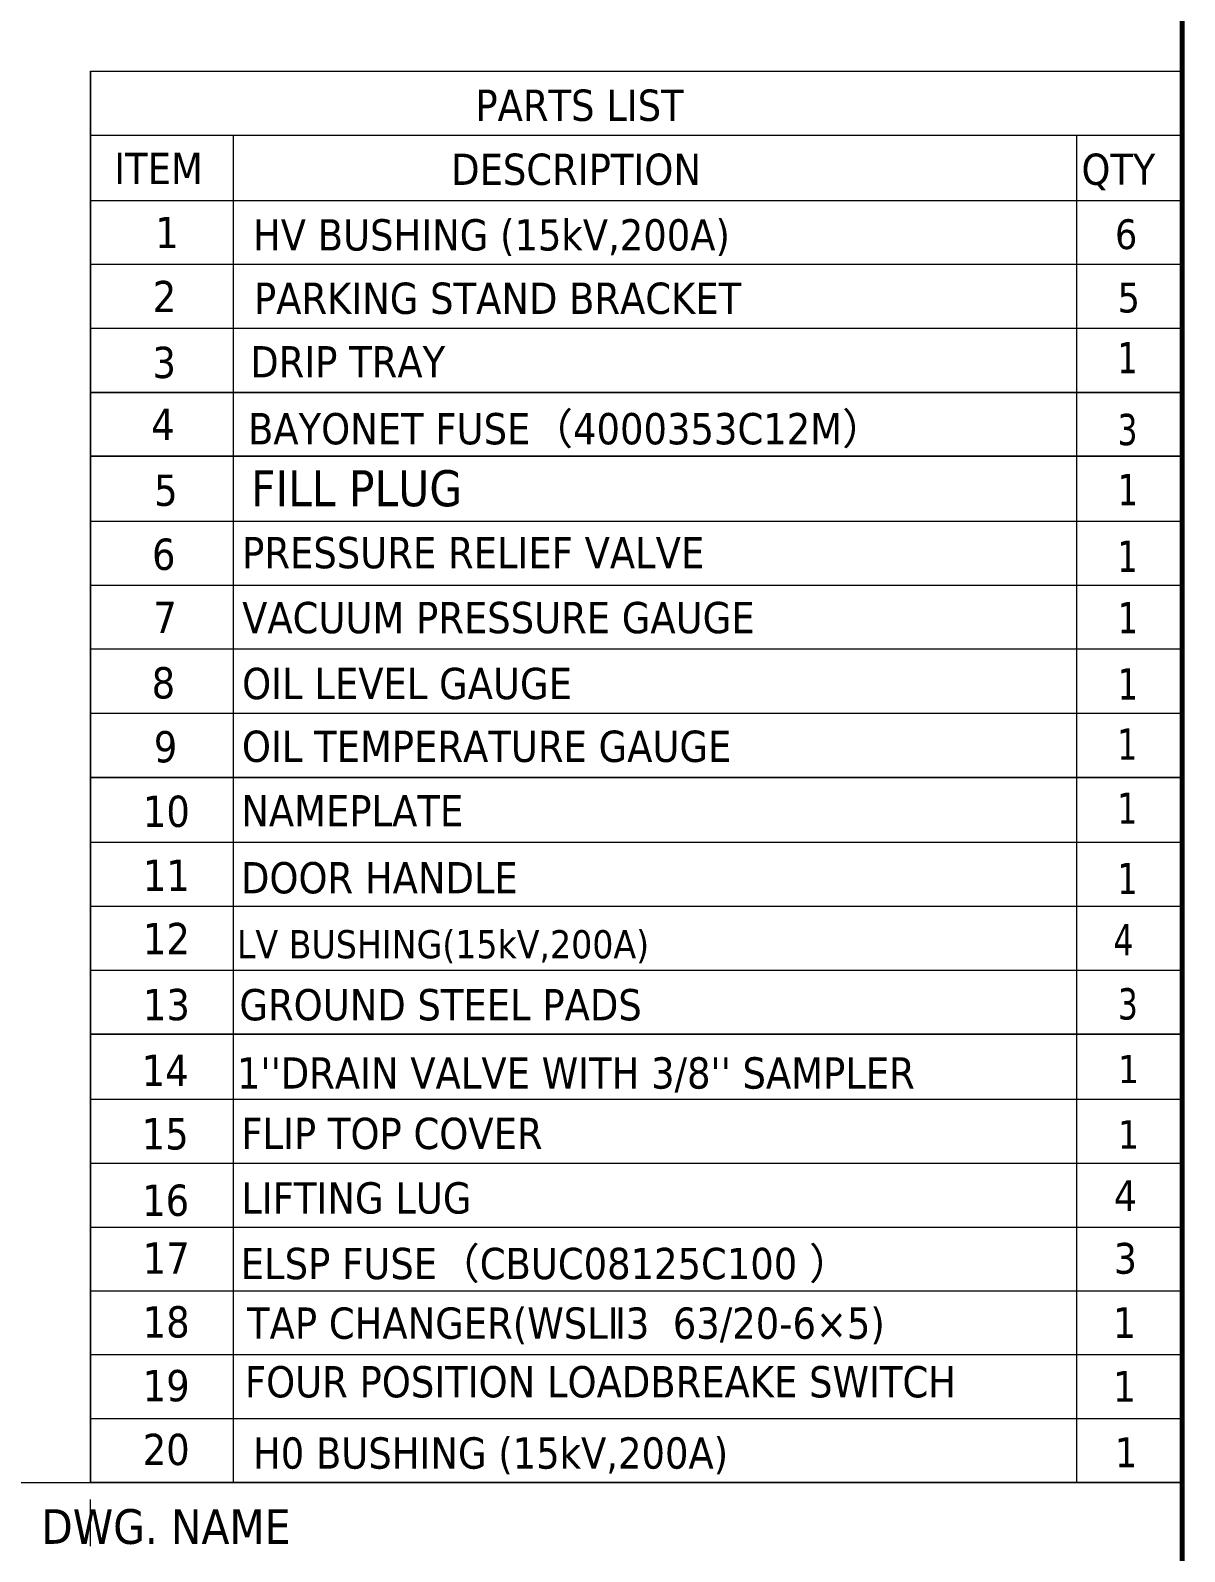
# Model space of a CAD drawing. Header units: millimetres. Extents: x 226184 to 235717, y -181921 to -175474.
# Drawn here: x 233262 to 235088, y -180707 to -178301 of the extents above; entities that cross this region are included whole.
import ezdxf

# ---------------------------------------------------------------- set-up
doc = ezdxf.new("R2010")
doc.units = ezdxf.units.MM
doc.header["$LTSCALE"] = 13
doc.layers.add('1', color=4, linetype='Continuous')
doc.layers.add('铁心', color=3, linetype='Continuous', lineweight=0)
doc.styles.add('Tahoma$001', font='tahoma.ttf', dxfattribs={"height": 2.159784})
doc.styles.add('Tahoma_txtstyle_28.93_0_0', font='tahoma.ttf')
doc.styles.add('Tahoma_txtstyle_30.40_0_0', font='tahoma.ttf')

msp = doc.modelspace()

# ---------------------------------------------------------------- linework, layer by layer
at = {"layer": '1', "const_width": 7.598}
msp.add_lwpolyline([(226748.469, -181682.674), (235084.11, -181682.674), (235084.11, -175691.431), (226748.469, -175691.431), (226748.469, -181682.674)], dxfattribs=at)
at = {"layer": '铁心'}
msp.add_line((231828, -180597.304), (235084.11, -180597.304), dxfattribs=at)
for points in [[(233357.6, -180597.304), (233357.6, -178365.357)], [(233357.6, -178365.357), (235084.11, -178365.357), (235084.11, -178466.618)], [(233357.6, -178365.357), (233357.6, -178466.618), (233357.6, -178466.618)], [(233357.6, -178466.618), (235084.11, -178466.618), (235084.11, -178569.98)], [(233357.6, -178466.618), (233357.6, -178569.98), (235084.11, -178569.98)], [(233583.232, -178466.618), (233583.232, -178569.98), (233583.232, -178569.98)], [(234916.771, -178466.618), (234916.771, -180597.304)], [(233357.6, -179482.171), (235084.11, -179482.171), (235084.11, -178569.98)], [(233357.6, -178569.98), (233357.6, -179482.171)], [(233583.232, -178569.98), (233583.232, -179482.171)], [(235084.11, -178670.821), (233357.6, -178670.821), (233357.6, -178670.821)], [(235084.11, -178772.082), (233357.6, -178772.082), (233357.6, -178772.082)], [(233583.232, -178772.082), (233583.232, -178872.923), (233583.232, -178872.923)], [(233357.6, -178873.343), (235084.11, -178873.343), (235084.11, -178974.184)], [(233357.6, -178873.343), (233357.6, -178974.184), (235084.11, -178974.184)], [(235084.11, -178873.343), (233357.6, -178873.343), (233357.6, -178873.343)], [(233357.6, -179686.374), (233357.6, -178873.343), (233357.6, -178873.343)], [(233583.232, -178873.343), (233583.232, -180597.304)], [(233357.6, -178974.184), (233357.6, -180597.304)], [(235084.11, -178974.184), (233357.6, -178974.184), (233357.6, -178974.184)], [(235084.11, -180698.565), (235084.11, -178971.243)], [(235084.11, -179077.546), (233357.6, -179077.546), (233357.6, -179077.546)], [(235084.11, -179077.546), (233357.6, -179077.546), (233357.6, -179077.546)], [(235084.11, -179178.807), (233357.6, -179178.807), (233357.6, -179178.807)], [(235084.11, -179178.807), (233357.6, -179178.807), (233357.6, -179178.807)], [(235084.11, -179279.648), (233357.6, -179279.648), (233357.6, -179279.648)], [(235084.11, -179279.648), (233357.6, -179279.648)], [(235084.11, -179380.91), (233357.6, -179380.91), (233357.6, -179380.91)], [(235084.11, -179380.91), (233357.6, -179380.91), (233357.6, -179380.91)], [(235084.11, -179482.171), (233357.6, -179482.171), (233357.6, -179482.171)], [(235084.11, -179585.113), (233357.6, -179585.113), (233357.6, -179585.113)], [(235084.11, -179686.374), (233357.6, -179686.374), (233357.6, -179686.374)], [(235084.11, -179787.635), (233357.6, -179787.635), (233357.6, -179787.635)], [(233583.232, -179787.635), (233583.232, -180597.304)], [(235084.11, -179888.476), (233357.6, -179888.476)], [(233357.6, -179888.476), (233357.6, -180597.304)], [(233357.6, -180597.304), (233357.6, -179888.476), (235084.11, -179888.476)], [(235084.11, -179991.418), (233357.6, -179991.418)], [(235084.11, -180092.679), (233357.6, -180092.679)], [(235084.11, -180193.94), (233357.6, -180193.94)], [(235084.11, -180294.781), (233357.6, -180294.781)], [(235084.11, -180294.781), (233357.6, -180294.781), (233357.6, -180294.781)], [(235084.11, -180294.781), (233357.6, -180294.781), (233357.6, -180294.781)], [(235084.11, -180294.781), (233357.6, -180294.781), (233357.6, -180294.781)], [(235084.11, -180395.622), (233357.6, -180395.622)], [(235084.11, -180395.622), (233357.6, -180395.622), (233357.6, -180395.622)], [(235084.11, -180395.622), (233357.6, -180395.622), (233357.6, -180395.622)], [(235084.11, -180395.622), (233357.6, -180395.622), (233357.6, -180395.622)], [(235084.11, -180496.463), (233357.6, -180496.463)], [(235084.11, -180496.463), (233357.6, -180496.463), (233357.6, -180496.463)], [(235084.11, -180496.463), (233357.6, -180496.463), (233357.6, -180496.463)], [(235084.11, -180496.463), (233357.6, -180496.463), (233357.6, -180496.463)], [(235084.11, -180597.304), (233357.6, -180597.304)], [(235084.11, -180597.304), (233357.6, -180597.304), (233357.6, -180597.304)], [(235084.11, -180597.304), (233357.6, -180597.304), (233357.6, -180597.304)], [(235084.11, -180597.304), (233357.6, -180597.304), (233357.6, -180597.304)], [(233357.6, -180698.145), (233357.6, -180624.311)]]:
    msp.add_lwpolyline(points, dxfattribs=at)

# ---------------------------------------------------------------- texts
for s, height, style, p in [('PARTS LIST', 49.4841, 'Tahoma_txtstyle_30.40_0_0', (233966.242, -178443.929)), ('ITEM', 49.4841, 'Tahoma_txtstyle_30.40_0_0', (233394.995, -178543.929)), ('DESCRIPTION', 49.48409, 'Tahoma_txtstyle_30.40_0_0', (233927.936, -178545.19)), ('QTY', 49.2664, 'Tahoma$001', (234924.866, -178544.963)), ('1', 49.484, 'Tahoma_txtstyle_30.40_0_0', (233459.701, -178645.191)), (' HV BUSHING (15kV,200A)', 49.484, 'Tahoma_txtstyle_30.40_0_0', (233595.94, -178648.918)), ('6', 47.079, 'Tahoma_txtstyle_28.93_0_0', (234977.799, -178646.661)), ('2', 49.484, 'Tahoma_txtstyle_30.40_0_0', (233455.92, -178746.452)), ('PARKING STAND BRACKET', 49.48409, 'Tahoma_txtstyle_30.40_0_0', (233616.039, -178749.191)), ('5', 47.079, 'Tahoma$001', (234982, -178746.872)), ('3', 49.484, 'Tahoma_txtstyle_30.40_0_0', (233455.5, -178850.654)), ('DRIP TRAY ', 49.4841, 'Tahoma_txtstyle_30.40_0_0', (233610.156, -178849.634)), ('4', 49.484, 'Tahoma_txtstyle_30.40_0_0', (233453.399, -178948.554)), ('BAYONET FUSE（4000353C12M）', 49.48409, 'Tahoma_txtstyle_30.40_0_0', (233606.625, -178955.455)), ('5', 49.484, 'Tahoma_txtstyle_30.40_0_0', (233458.165, -179052.756)), ('FILL PLUG', 56.976, 'Tahoma$001', (233611.501, -179053.352)), ('6', 49.484, 'Tahoma_txtstyle_30.40_0_0', (233454.738, -179154.017)), ('PRESSURE RELIEF VALVE', 49.48409, 'Tahoma_txtstyle_30.40_0_0', (233597.337, -179151.452)), ('7', 49.484, 'Tahoma_txtstyle_30.40_0_0', (233456.865, -179254.018)), ('VACUUM PRESSURE GAUGE', 49.48409, 'Tahoma_txtstyle_30.40_0_0', (233597.337, -179254.176)), ('8', 49.484, 'Tahoma_txtstyle_30.40_0_0', (233454.227, -179357.38)), ('OIL LEVEL GAUGE', 49.48409, 'Tahoma_txtstyle_30.40_0_0', (233597.337, -179358.425)), ('9', 49.484, 'Tahoma_txtstyle_30.40_0_0', (233457.596, -179458.431)), ('OIL TEMPERATURE GAUGE ', 49.48409, 'Tahoma_txtstyle_30.40_0_0', (233596.976, -179457.741)), ('10', 49.4841, 'Tahoma_txtstyle_30.40_0_0', (233440.373, -179560.533)), ('NAMEPLATE', 49.4841, 'Tahoma_txtstyle_30.40_0_0', (233595.94, -179559.692)), ('11', 49.4841, 'Tahoma_txtstyle_30.40_0_0', (233440.373, -179661.794)), ('DOOR HANDLE', 49.48409, 'Tahoma_txtstyle_30.40_0_0', (233595.531, -179665.605)), ('12', 49.4841, 'Tahoma_txtstyle_30.40_0_0', (233440.373, -179761.794)), ('LV BUSHING(15kV,200A)', 44.53568, 'Tahoma_txtstyle_30.40_0_0', (233589.1, -179768.339)), ('13', 49.4841, 'Tahoma_txtstyle_30.40_0_0', (233440.373, -179866.207)), ('GROUND STEEL PADS', 49.48409, 'Tahoma_txtstyle_30.40_0_0', (233592.998, -179866.417)), ('14', 49.4841, 'Tahoma_txtstyle_30.40_0_0', (233438.483, -179970.237)), ('1', 44.398, 'Tahoma$001', (234982.42, -179965.787)), ("1''DRAIN VALVE WITH 3/8'' SAMPLER ", 49.48409, 'Tahoma_txtstyle_30.40_0_0', (233589.217, -179974.377)), ('15', 49.4841, 'Tahoma_txtstyle_30.40_0_0', (233438.483, -180070.582)), ('FLIP TOP COVER', 49.48409, 'Tahoma_txtstyle_30.40_0_0', (233595.94, -180069.99)), ('1', 44.699, 'Tahoma$001', (234982.42, -180069.149)), ('16', 49.4841, 'Tahoma_txtstyle_30.40_0_0', (233439.174, -180175.637)), ('LIFTING LUG', 49.48409, 'Tahoma_txtstyle_30.40_0_0', (233595.94, -180171.941)), ('4', 48.568, 'Tahoma$001', (234976.118, -180167.889)), ('17', 49.4841, 'Tahoma_txtstyle_30.40_0_0', (233440.101, -180267.187)), ('ELSP FUSE（CBUC08125C100 ）', 49.48409, 'Tahoma_txtstyle_30.40_0_0', (233595.182, -180275.705)), ('3', 48.568, 'Tahoma$001', (234976.118, -180267.05)), ('18', 49.4841, 'Tahoma_txtstyle_30.40_0_0', (233440.101, -180368.028)), ('TAP CHANGER(WSLⅡ3  63/20-6×5)', 49.48409, 'Tahoma_txtstyle_30.40_0_0', (233605.155, -180370.03)), ('1', 48.568, 'Tahoma$001', (234974.609, -180368.742)), ('19', 49.4841, 'Tahoma_txtstyle_30.40_0_0', (233440.101, -180468.869)), ('FOUR POSITION LOADBREAKE SWITCH', 49.48409, 'Tahoma_txtstyle_30.40_0_0', (233601.665, -180462.717)), ('1', 48.568, 'Tahoma$001', (234974.609, -180469.583)), ('20', 49.4841, 'Tahoma_txtstyle_30.40_0_0', (233440.101, -180569.71)), (' H0 BUSHING (15kV,200A)', 49.484, 'Tahoma_txtstyle_30.40_0_0', (233595.94, -180575.401)), ('1', 47.079, 'Tahoma_txtstyle_28.93_0_0', (234977.799, -180573.144)), ('DWG. NAME', 54.83, 'Tahoma_txtstyle_30.40_0_0', (233279.608, -180694.356))]:
    msp.add_text(s, height=height, dxfattribs=dict(at, style=style)).set_placement(p)
at = {"layer": '铁心', "style": 'Tahoma_txtstyle_30.40_0_0', "width": 0.85}
for s, p in [('1', (234981.888, -178843.27)), ('3', (234981.824, -178956.775)), ('1', (234982.42, -179051.706)), ('1', (234981.824, -179157.196)), ('1', (234982.42, -179254.438)), ('1', (234982.42, -179359.061)), ('1', (234981.626, -179454.373)), ('1', (234981.626, -179555.634)), ('1', (234981.824, -179666.864)), ('4', (234975.512, -179763.685)), ('3', (234982.42, -179865.156))]:
    msp.add_text(s, height=49.484, dxfattribs=at).set_placement(p)

doc.saveas('drawing.dxf')
